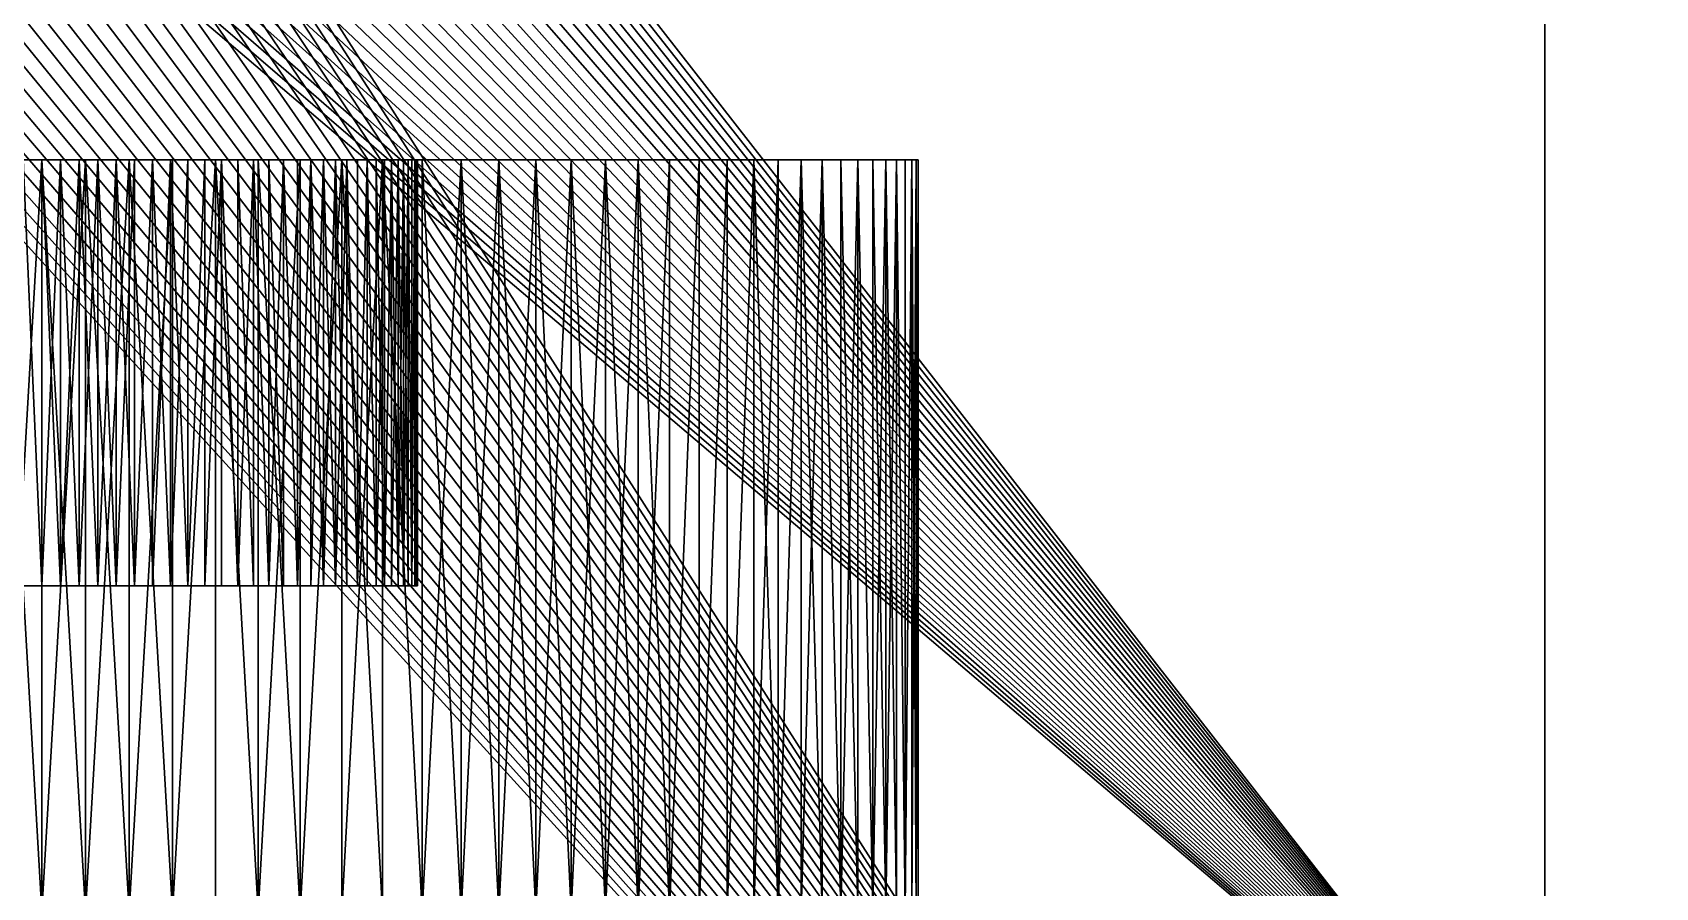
# Model space of a CAD drawing. Header units: millimetres. Extents: x 0 to 520, y -2 to 382.
# Drawn here: x 190.96 to 197.44, y 24.1 to 27.51 of the extents above; entities that cross this region are included whole.
import ezdxf

# ---------------------------------------------------------------- set-up
doc = ezdxf.new("R2010")
doc.units = ezdxf.units.MM

msp = doc.modelspace()

# ---------------------------------------------------------------- linework, layer by layer
at = {"layer": 'BRASS', "color": 52}
for points in [[(509.2, 369.2, 103), (10.8, 369.2, 103), (10.8, 10.8, 103)], [(509.2, 369.2, 103), (10.8, 10.8, 103), (509.2, 10.8, 103)], [(499.5, 20.5, 86), (20.5, 20.5, 86), (185.0411, 35.3505, 86)], [(499.5, 20.5, 86), (185.0411, 35.3505, 86), (334.9589, 35.3505, 86)]]:
    msp.add_3dface(points, dxfattribs=at)
at = {"layer": 'STEEL', "color": 8}
for points in [[(197, 48, 86), (187.2388, 35.276, 86), (197, 20, 86)], [(187.25, 35.5, 83), (197, 48, 83), (197, 23, 83)], [(197, 23, 83), (197, 48, 83), (197, 48, 86)], [(197, 20, 86), (197, 23, 83), (197, 48, 86)], [(187.2472, 35.3878, 83), (187.25, 35.5, 83), (197, 23, 83)], [(187.2388, 35.276, 83), (187.2472, 35.3878, 83), (197, 23, 83)], [(187.2249, 35.1647, 83), (187.2388, 35.276, 83), (197, 23, 83)], [(187.2388, 35.276, 86), (187.2249, 35.1647, 86), (197, 20, 86)], [(187.2054, 35.0542, 83), (187.2249, 35.1647, 83), (197, 23, 83)], [(187.2249, 35.1647, 86), (187.2054, 35.0542, 86), (197, 20, 86)], [(187.1804, 34.9448, 83), (187.2054, 35.0542, 83), (197, 23, 83)], [(187.2054, 35.0542, 86), (187.1804, 34.9448, 86), (197, 20, 86)], [(187.15, 34.8368, 83), (187.1804, 34.9448, 83), (197, 23, 83)], [(187.1804, 34.9448, 86), (187.15, 34.8368, 86), (197, 20, 86)], [(187.1143, 34.7305, 83), (187.15, 34.8368, 83), (197, 23, 83)], [(187.15, 34.8368, 86), (187.1143, 34.7305, 86), (197, 20, 86)], [(187.0733, 34.626, 83), (187.1143, 34.7305, 83), (197, 23, 83)], [(187.1143, 34.7305, 86), (187.0733, 34.626, 86), (197, 20, 86)], [(187.0272, 34.5238, 83), (187.0733, 34.626, 83), (197, 23, 83)], [(187.0733, 34.626, 86), (187.0272, 34.5238, 86), (197, 20, 86)], [(186.976, 34.4239, 83), (187.0272, 34.5238, 83), (197, 23, 83)], [(187.0272, 34.5238, 86), (186.976, 34.4239, 86), (197, 20, 86)], [(186.9199, 34.3268, 83), (186.976, 34.4239, 83), (197, 23, 83)], [(186.976, 34.4239, 86), (186.9199, 34.3268, 86), (197, 20, 86)], [(186.859, 34.2325, 83), (186.9199, 34.3268, 83), (197, 23, 83)], [(186.9199, 34.3268, 86), (186.859, 34.2325, 86), (197, 20, 86)], [(186.7935, 34.1414, 83), (186.859, 34.2325, 83), (197, 23, 83)], [(186.859, 34.2325, 86), (186.7935, 34.1414, 86), (197, 20, 86)], [(186.7236, 34.0537, 83), (186.7935, 34.1414, 83), (197, 23, 83)], [(186.7935, 34.1414, 86), (186.7236, 34.0537, 86), (197, 20, 86)], [(186.6494, 33.9696, 83), (186.7236, 34.0537, 83), (197, 23, 83)], [(186.7236, 34.0537, 86), (186.6494, 33.9696, 86), (197, 20, 86)], [(186.571, 33.8893, 83), (186.6494, 33.9696, 83), (197, 23, 83)], [(186.6494, 33.9696, 86), (186.571, 33.8893, 86), (197, 20, 86)], [(186.4888, 33.813, 83), (186.571, 33.8893, 83), (197, 23, 83)], [(186.571, 33.8893, 86), (186.4888, 33.813, 86), (197, 20, 86)], [(186.4029, 33.7409, 83), (186.4888, 33.813, 83), (197, 23, 83)], [(186.4888, 33.813, 86), (186.4029, 33.7409, 86), (197, 20, 86)], [(186.3134, 33.6731, 83), (186.4029, 33.7409, 83), (197, 23, 83)], [(186.4029, 33.7409, 86), (186.3134, 33.6731, 86), (197, 20, 86)], [(186.3134, 33.6731, 83), (197, 23, 83), (186.2207, 33.6099, 83)], [(186.3134, 33.6731, 86), (186.2207, 33.6099, 86), (197, 20, 86)], [(186.2207, 33.6099, 83), (197, 23, 83), (186.125, 33.5514, 83)], [(186.2207, 33.6099, 86), (186.125, 33.5514, 86), (197, 20, 86)], [(186.125, 33.5514, 83), (197, 23, 83), (186.0265, 33.4978, 83)], [(186.125, 33.5514, 86), (186.0265, 33.4978, 86), (197, 20, 86)], [(185.9254, 33.4491, 83), (197, 23, 83), (185.822, 33.4055, 83)], [(185.9254, 33.4491, 86), (185.822, 33.4055, 86), (197, 20, 86)], [(186.0265, 33.4978, 83), (197, 23, 83), (185.9254, 33.4491, 83)], [(186.0265, 33.4978, 86), (185.9254, 33.4491, 86), (197, 20, 86)], [(185.822, 33.4055, 83), (197, 23, 83), (185.7166, 33.3672, 83)], [(185.822, 33.4055, 86), (185.7166, 33.3672, 86), (197, 20, 86)], [(185.5007, 33.3064, 83), (197, 23, 83), (185.3907, 33.2842, 83)], [(185.5007, 33.3064, 86), (185.3907, 33.2842, 86), (197, 20, 86)], [(185.6094, 33.3341, 83), (197, 23, 83), (185.5007, 33.3064, 83)], [(185.6094, 33.3341, 86), (185.5007, 33.3064, 86), (197, 20, 86)], [(185.7166, 33.3672, 83), (197, 23, 83), (185.6094, 33.3341, 83)], [(185.7166, 33.3672, 86), (185.6094, 33.3341, 86), (197, 20, 86)], [(184.9439, 33.2507, 83), (197, 23, 83), (173, 23, 83)], [(184.9439, 33.2507, 86), (173, 20, 86), (197, 20, 86)], [(185.0561, 33.2507, 83), (197, 23, 83), (184.9439, 33.2507, 83)], [(185.0561, 33.2507, 86), (184.9439, 33.2507, 86), (197, 20, 86)], [(185.1681, 33.2563, 83), (197, 23, 83), (185.0561, 33.2507, 83)], [(185.1681, 33.2563, 86), (185.0561, 33.2507, 86), (197, 20, 86)], [(185.2798, 33.2675, 83), (197, 23, 83), (185.1681, 33.2563, 83)], [(185.2798, 33.2675, 86), (185.1681, 33.2563, 86), (197, 20, 86)], [(185.3907, 33.2842, 83), (197, 23, 83), (185.2798, 33.2675, 83)], [(185.3907, 33.2842, 86), (185.2798, 33.2675, 86), (197, 20, 86)], [(190.8255, 27, 72.0044), (191, 27, 72), (191, 24, 72)], [(190.8255, 27, 72.0044), (191, 24, 72), (190.8255, 24, 72.0044)], [(191, 27, 79), (190.8255, 24, 78.9956), (191, 24, 79)], [(191, 27, 79), (190.8255, 27, 78.9956), (190.8255, 24, 78.9956)], [(191, 27, 74), (190.8255, 27, 72.0044), (190.9252, 27, 74.0019)], [(191, 27, 74), (191, 27, 72), (190.8255, 27, 72.0044)], [(191, 27, 79), (190.9252, 27, 76.9981), (190.8255, 27, 78.9956)], [(191, 27, 79), (191, 27, 77), (190.9252, 27, 76.9981)], [(191, 27, 74), (190.9252, 27, 74.0019), (191, 25.3, 74)], [(191, 25.3, 74), (190.9252, 27, 74.0019), (190.9252, 25.3, 74.0019)], [(190.9252, 25.3, 76.9981), (190.9252, 27, 76.9981), (191, 25.3, 77)], [(190.9252, 27, 76.9981), (191, 27, 77), (191, 25.3, 77)], [(191.1745, 27, 78.9956), (191, 27, 79), (191, 24, 79)], [(191.1745, 27, 78.9956), (191, 24, 79), (191.1745, 24, 78.9956)], [(191, 27, 72), (191.1745, 27, 72.0044), (191.1745, 24, 72.0044)], [(191, 27, 72), (191.1745, 24, 72.0044), (191, 24, 72)], [(191.0748, 27, 74.0019), (191.1745, 27, 72.0044), (191, 27, 72)], [(191.0748, 27, 74.0019), (191, 27, 72), (191, 27, 74)], [(191, 27, 79), (191.0748, 27, 76.9981), (191, 27, 77)], [(191.1745, 27, 78.9956), (191.0748, 27, 76.9981), (191, 27, 79)], [(191, 27, 77), (191.0748, 27, 76.9981), (191, 25.3, 77)], [(191, 25.3, 77), (191.0748, 27, 76.9981), (191.0748, 25.3, 76.9981)], [(191.0748, 27, 74.0019), (191, 27, 74), (191.0748, 25.3, 74.0019)], [(191.0748, 25.3, 74.0019), (191, 27, 74), (191, 25.3, 74)], [(191.1494, 27, 74.0075), (191.1745, 27, 72.0044), (191.0748, 27, 74.0019)], [(191.1745, 27, 78.9956), (191.1494, 27, 76.9925), (191.0748, 27, 76.9981)], [(191.0748, 25.3, 76.9981), (191.1494, 27, 76.9925), (191.1494, 25.3, 76.9925)], [(191.0748, 27, 76.9981), (191.1494, 27, 76.9925), (191.0748, 25.3, 76.9981)], [(191.1494, 27, 74.0075), (191.0748, 27, 74.0019), (191.1494, 25.3, 74.0075)], [(191.1494, 25.3, 74.0075), (191.0748, 27, 74.0019), (191.0748, 25.3, 74.0019)], [(191.1494, 27, 74.0075), (191.3485, 27, 72.0174), (191.1745, 27, 72.0044)], [(191.2236, 27, 74.0168), (191.3485, 27, 72.0174), (191.1494, 27, 74.0075)], [(191.3485, 27, 78.9826), (191.1494, 27, 76.9925), (191.1745, 27, 78.9956)], [(191.5216, 27, 78.9609), (191.2236, 27, 76.9832), (191.1494, 27, 76.9925)], [(191.5216, 27, 78.9609), (191.1494, 27, 76.9925), (191.3485, 27, 78.9826)], [(191.1494, 25.3, 76.9925), (191.2236, 27, 76.9832), (191.2236, 25.3, 76.9832)], [(191.1494, 27, 76.9925), (191.2236, 27, 76.9832), (191.1494, 25.3, 76.9925)], [(191.2236, 25.3, 74.0168), (191.1494, 27, 74.0075), (191.1494, 25.3, 74.0075)], [(191.2236, 27, 74.0168), (191.1494, 27, 74.0075), (191.2236, 25.3, 74.0168)], [(191.3485, 27, 78.9826), (191.1745, 24, 78.9956), (191.3485, 24, 78.9826)], [(191.3485, 27, 78.9826), (191.1745, 27, 78.9956), (191.1745, 24, 78.9956)], [(191.1745, 27, 72.0044), (191.3485, 27, 72.0174), (191.3485, 24, 72.0174)], [(191.1745, 27, 72.0044), (191.3485, 24, 72.0174), (191.1745, 24, 72.0044)], [(191.2236, 27, 74.0168), (191.5216, 27, 72.0391), (191.3485, 27, 72.0174)], [(191.2972, 27, 74.0297), (191.5216, 27, 72.0391), (191.2236, 27, 74.0168)], [(191.5216, 27, 78.9609), (191.2972, 27, 76.9703), (191.2236, 27, 76.9832)], [(191.2236, 25.3, 76.9832), (191.2972, 27, 76.9703), (191.2972, 25.3, 76.9703)], [(191.2236, 27, 76.9832), (191.2972, 27, 76.9703), (191.2236, 25.3, 76.9832)], [(191.2972, 25.3, 74.0297), (191.2236, 27, 74.0168), (191.2236, 25.3, 74.0168)], [(191.2972, 27, 74.0297), (191.2236, 27, 74.0168), (191.2972, 25.3, 74.0297)], [(191.2972, 27, 74.0297), (191.6935, 27, 72.0694), (191.5216, 27, 72.0391)], [(191.3701, 27, 74.0464), (191.6935, 27, 72.0694), (191.2972, 27, 74.0297)], [(191.6935, 27, 78.9306), (191.2972, 27, 76.9703), (191.5216, 27, 78.9609)], [(191.8637, 27, 78.8918), (191.2972, 27, 76.9703), (191.6935, 27, 78.9306)], [(191.8637, 27, 78.8918), (191.3701, 27, 76.9536), (191.2972, 27, 76.9703)], [(191.2972, 25.3, 76.9703), (191.3701, 27, 76.9536), (191.3701, 25.3, 76.9536)], [(191.2972, 27, 76.9703), (191.3701, 27, 76.9536), (191.2972, 25.3, 76.9703)], [(191.3701, 25.3, 74.0464), (191.2972, 27, 74.0297), (191.2972, 25.3, 74.0297)], [(191.3701, 27, 74.0464), (191.2972, 27, 74.0297), (191.3701, 25.3, 74.0464)], [(191.3485, 27, 78.9826), (191.3485, 24, 78.9826), (191.5216, 24, 78.9609)], [(191.5216, 27, 78.9609), (191.3485, 27, 78.9826), (191.5216, 24, 78.9609)], [(191.5216, 27, 72.0391), (191.5216, 24, 72.0391), (191.3485, 24, 72.0174)], [(191.3485, 27, 72.0174), (191.5216, 27, 72.0391), (191.3485, 24, 72.0174)], [(191.3701, 27, 74.0464), (191.8637, 27, 72.1082), (191.6935, 27, 72.0694)], [(191.4421, 27, 74.0666), (191.8637, 27, 72.1082), (191.3701, 27, 74.0464)], [(192.0316, 27, 78.8445), (191.4421, 27, 76.9334), (191.3701, 27, 76.9536)], [(192.0316, 27, 78.8445), (191.3701, 27, 76.9536), (191.8637, 27, 78.8918)], [(191.3701, 25.3, 76.9536), (191.4421, 27, 76.9334), (191.4421, 25.3, 76.9334)], [(191.3701, 27, 76.9536), (191.4421, 27, 76.9334), (191.3701, 25.3, 76.9536)], [(191.4421, 25.3, 74.0666), (191.4421, 27, 74.0666), (191.3701, 25.3, 74.0464)], [(191.4421, 27, 74.0666), (191.3701, 27, 74.0464), (191.3701, 25.3, 74.0464)], [(191.4421, 27, 74.0666), (192.0316, 27, 72.1555), (191.8637, 27, 72.1082)], [(191.513, 27, 74.0905), (192.0316, 27, 72.1555), (191.4421, 27, 74.0666)], [(192.1971, 27, 78.7889), (191.4421, 27, 76.9334), (192.0316, 27, 78.8445)], [(192.1971, 27, 78.7889), (191.513, 27, 76.9095), (191.4421, 27, 76.9334)], [(191.4421, 25.3, 76.9334), (191.513, 27, 76.9095), (191.513, 25.3, 76.9095)], [(191.4421, 27, 76.9334), (191.513, 27, 76.9095), (191.4421, 25.3, 76.9334)], [(191.513, 27, 74.0905), (191.4421, 27, 74.0666), (191.513, 25.3, 74.0905)], [(191.513, 25.3, 74.0905), (191.4421, 27, 74.0666), (191.4421, 25.3, 74.0666)], [(191.513, 27, 74.0905), (192.1971, 27, 72.2111), (192.0316, 27, 72.1555)], [(191.5827, 27, 74.1178), (192.1971, 27, 72.2111), (191.513, 27, 74.0905)], [(192.1971, 27, 78.7889), (191.5827, 27, 76.8822), (191.513, 27, 76.9095)], [(191.513, 25.3, 76.9095), (191.5827, 27, 76.8822), (191.5827, 25.3, 76.8822)], [(191.513, 27, 76.9095), (191.5827, 27, 76.8822), (191.513, 25.3, 76.9095)], [(191.5827, 27, 74.1178), (191.513, 27, 74.0905), (191.5827, 25.3, 74.1178)], [(191.5827, 25.3, 74.1178), (191.513, 27, 74.0905), (191.513, 25.3, 74.0905)], [(191.6935, 27, 78.9306), (191.5216, 24, 78.9609), (191.6935, 24, 78.9306)], [(191.6935, 27, 78.9306), (191.5216, 27, 78.9609), (191.5216, 24, 78.9609)], [(191.6935, 27, 72.0694), (191.6935, 24, 72.0694), (191.5216, 24, 72.0391)], [(191.5216, 27, 72.0391), (191.6935, 27, 72.0694), (191.5216, 24, 72.0391)], [(191.5827, 27, 74.1178), (192.5186, 27, 72.3466), (192.3595, 27, 72.2748)], [(191.5827, 27, 74.1178), (192.3595, 27, 72.2748), (192.1971, 27, 72.2111)], [(191.6508, 27, 74.1485), (192.5186, 27, 72.3466), (191.5827, 27, 74.1178)], [(192.3595, 27, 78.7252), (191.5827, 27, 76.8822), (192.1971, 27, 78.7889)], [(192.5186, 27, 78.6534), (191.5827, 27, 76.8822), (192.3595, 27, 78.7252)], [(192.5186, 27, 78.6534), (191.6508, 27, 76.8515), (191.5827, 27, 76.8822)], [(191.5827, 25.3, 76.8822), (191.6508, 27, 76.8515), (191.6508, 25.3, 76.8515)], [(191.5827, 27, 76.8822), (191.6508, 27, 76.8515), (191.5827, 25.3, 76.8822)], [(191.6508, 25.3, 74.1485), (191.6508, 27, 74.1485), (191.5827, 25.3, 74.1178)], [(191.6508, 27, 74.1485), (191.5827, 27, 74.1178), (191.5827, 25.3, 74.1178)], [(191.7174, 27, 74.1827), (192.5186, 27, 72.3466), (191.6508, 27, 74.1485)], [(192.5186, 27, 78.6534), (191.7174, 27, 76.8173), (191.6508, 27, 76.8515)], [(191.6508, 25.3, 76.8515), (191.7174, 27, 76.8173), (191.7174, 25.3, 76.8173)], [(191.6508, 27, 76.8515), (191.7174, 27, 76.8173), (191.6508, 25.3, 76.8515)], [(191.7174, 25.3, 74.1827), (191.7174, 27, 74.1827), (191.6508, 25.3, 74.1485)], [(191.7174, 27, 74.1827), (191.6508, 27, 74.1485), (191.6508, 25.3, 74.1485)], [(191.6935, 27, 78.9306), (191.6935, 24, 78.9306), (191.8637, 24, 78.8918)], [(191.8637, 27, 78.8918), (191.6935, 27, 78.9306), (191.8637, 24, 78.8918)], [(191.6935, 27, 72.0694), (191.8637, 24, 72.1082), (191.6935, 24, 72.0694)], [(191.6935, 27, 72.0694), (191.8637, 27, 72.1082), (191.8637, 24, 72.1082)], [(191.7174, 27, 74.1827), (192.6739, 27, 72.4262), (192.5186, 27, 72.3466)], [(191.7822, 27, 74.2201), (192.6739, 27, 72.4262), (191.7174, 27, 74.1827)], [(192.6739, 27, 78.5738), (191.7174, 27, 76.8173), (192.5186, 27, 78.6534)], [(192.825, 27, 78.4865), (191.7822, 27, 76.7799), (191.7174, 27, 76.8173)], [(192.825, 27, 78.4865), (191.7174, 27, 76.8173), (192.6739, 27, 78.5738)], [(191.7174, 25.3, 76.8173), (191.7174, 27, 76.8173), (191.7822, 25.3, 76.7799)], [(191.7174, 27, 76.8173), (191.7822, 27, 76.7799), (191.7822, 25.3, 76.7799)], [(191.7822, 27, 74.2201), (191.7174, 27, 74.1827), (191.7822, 25.3, 74.2201)], [(191.7822, 25.3, 74.2201), (191.7174, 27, 74.1827), (191.7174, 25.3, 74.1827)], [(191.7822, 27, 74.2201), (192.825, 27, 72.5135), (192.6739, 27, 72.4262)], [(191.845, 27, 74.2606), (192.825, 27, 72.5135), (191.7822, 27, 74.2201)], [(192.9716, 27, 78.3918), (191.7822, 27, 76.7799), (192.825, 27, 78.4865)], [(192.9716, 27, 78.3918), (191.845, 27, 76.7394), (191.7822, 27, 76.7799)], [(191.7822, 27, 76.7799), (191.845, 27, 76.7394), (191.7822, 25.3, 76.7799)], [(191.7822, 25.3, 76.7799), (191.845, 27, 76.7394), (191.845, 25.3, 76.7394)], [(191.845, 27, 74.2606), (191.7822, 27, 74.2201), (191.845, 25.3, 74.2606)], [(191.845, 25.3, 74.2606), (191.7822, 27, 74.2201), (191.7822, 25.3, 74.2201)], [(191.845, 27, 74.2606), (192.9716, 27, 72.6082), (192.825, 27, 72.5135)], [(191.9057, 27, 74.3043), (192.9716, 27, 72.6082), (191.845, 27, 74.2606)], [(193.1133, 27, 78.29), (191.9057, 27, 76.6957), (191.845, 27, 76.7394)], [(193.1133, 27, 78.29), (191.845, 27, 76.7394), (192.9716, 27, 78.3918)], [(191.845, 25.3, 76.7394), (191.845, 27, 76.7394), (191.9057, 25.3, 76.6957)], [(191.845, 27, 76.7394), (191.9057, 27, 76.6957), (191.9057, 25.3, 76.6957)], [(191.9057, 27, 74.3043), (191.845, 27, 74.2606), (191.9057, 25.3, 74.3043)], [(191.9057, 25.3, 74.3043), (191.845, 27, 74.2606), (191.845, 25.3, 74.2606)], [(191.8637, 27, 78.8918), (191.8637, 24, 78.8918), (192.0316, 24, 78.8445)], [(192.0316, 27, 78.8445), (191.8637, 27, 78.8918), (192.0316, 24, 78.8445)], [(192.0316, 27, 72.1555), (192.0316, 24, 72.1555), (191.8637, 24, 72.1082)], [(191.8637, 27, 72.1082), (192.0316, 27, 72.1555), (191.8637, 24, 72.1082)], [(191.9057, 27, 74.3043), (193.1133, 27, 72.71), (192.9716, 27, 72.6082)], [(191.9642, 27, 74.3509), (193.1133, 27, 72.71), (191.9057, 27, 74.3043)], [(193.1133, 27, 78.29), (191.9642, 27, 76.6491), (191.9057, 27, 76.6957)], [(191.9057, 27, 76.6957), (191.9642, 27, 76.6491), (191.9057, 25.3, 76.6957)], [(191.9057, 25.3, 76.6957), (191.9642, 27, 76.6491), (191.9642, 25.3, 76.6491)], [(191.9642, 27, 74.3509), (191.9057, 27, 74.3043), (191.9642, 25.3, 74.3509)], [(191.9642, 25.3, 74.3509), (191.9057, 27, 74.3043), (191.9057, 25.3, 74.3043)], [(191.9642, 27, 74.3509), (193.2498, 27, 72.8188), (193.1133, 27, 72.71)], [(192.0203, 27, 74.4004), (193.2498, 27, 72.8188), (191.9642, 27, 74.3509)], [(193.2498, 27, 78.1812), (191.9642, 27, 76.6491), (193.1133, 27, 78.29)], [(193.3806, 27, 78.0657), (192.0203, 27, 76.5996), (191.9642, 27, 76.6491)], [(193.3806, 27, 78.0657), (191.9642, 27, 76.6491), (193.2498, 27, 78.1812)], [(191.9642, 25.3, 76.6491), (191.9642, 27, 76.6491), (192.0203, 25.3, 76.5996)], [(191.9642, 27, 76.6491), (192.0203, 27, 76.5996), (192.0203, 25.3, 76.5996)], [(192.0203, 27, 74.4004), (191.9642, 27, 74.3509), (192.0203, 25.3, 74.4004)], [(192.0203, 25.3, 74.4004), (191.9642, 27, 74.3509), (191.9642, 25.3, 74.3509)], [(192.0203, 27, 74.4004), (193.3806, 27, 72.9343), (193.2498, 27, 72.8188)], [(193.5055, 27, 73.0562), (192.0203, 27, 74.4004), (192.0738, 27, 74.4526)], [(193.5055, 27, 73.0562), (193.3806, 27, 72.9343), (192.0203, 27, 74.4004)], [(193.3806, 27, 78.0657), (192.0738, 27, 76.5474), (192.0203, 27, 76.5996)], [(192.0203, 27, 76.5996), (192.0738, 27, 76.5474), (192.0203, 25.3, 76.5996)], [(192.0203, 25.3, 76.5996), (192.0738, 27, 76.5474), (192.0738, 25.3, 76.5474)], [(192.0738, 25.3, 74.4526), (192.0738, 27, 74.4526), (192.0203, 25.3, 74.4004)], [(192.0738, 27, 74.4526), (192.0203, 27, 74.4004), (192.0203, 25.3, 74.4004)], [(192.1971, 27, 78.7889), (192.0316, 24, 78.8445), (192.1971, 24, 78.7889)], [(192.1971, 27, 78.7889), (192.0316, 27, 78.8445), (192.0316, 24, 78.8445)], [(192.1971, 27, 72.2111), (192.1971, 24, 72.2111), (192.0316, 24, 72.1555)], [(192.0316, 27, 72.1555), (192.1971, 27, 72.2111), (192.0316, 24, 72.1555)], [(193.6242, 27, 73.1841), (193.5055, 27, 73.0562), (192.0738, 27, 74.4526)], [(193.6242, 27, 73.1841), (192.0738, 27, 74.4526), (192.1247, 27, 74.5075)], [(193.5055, 27, 77.9438), (192.1247, 27, 76.4925), (192.0738, 27, 76.5474)], [(193.5055, 27, 77.9438), (192.0738, 27, 76.5474), (193.3806, 27, 78.0657)], [(192.0738, 27, 76.5474), (192.1247, 27, 76.4925), (192.0738, 25.3, 76.5474)], [(192.0738, 25.3, 76.5474), (192.1247, 27, 76.4925), (192.1247, 25.3, 76.4925)], [(192.1247, 27, 74.5075), (192.0738, 27, 74.4526), (192.1247, 25.3, 74.5075)], [(192.1247, 25.3, 74.5075), (192.0738, 27, 74.4526), (192.0738, 25.3, 74.4526)], [(193.6242, 27, 73.1841), (192.1247, 27, 74.5075), (192.1727, 27, 74.5648)], [(193.6242, 27, 77.8159), (192.1727, 27, 76.4352), (192.1247, 27, 76.4925)], [(193.5055, 27, 77.9438), (193.6242, 27, 77.8159), (192.1247, 27, 76.4925)], [(192.1247, 27, 76.4925), (192.1727, 27, 76.4352), (192.1247, 25.3, 76.4925)], [(192.1247, 25.3, 76.4925), (192.1727, 27, 76.4352), (192.1727, 25.3, 76.4352)], [(192.1727, 27, 74.5648), (192.1247, 27, 74.5075), (192.1727, 25.3, 74.5648)], [(192.1727, 25.3, 74.5648), (192.1247, 27, 74.5075), (192.1247, 25.3, 74.5075)], [(193.7364, 27, 73.3178), (193.6242, 27, 73.1841), (192.1727, 27, 74.5648)], [(193.8418, 27, 73.4569), (193.7364, 27, 73.3178), (192.1727, 27, 74.5648)], [(193.8418, 27, 73.4569), (192.1727, 27, 74.5648), (192.2179, 27, 74.6244)], [(193.8418, 27, 77.5431), (192.2179, 27, 76.3756), (192.1727, 27, 76.4352)], [(193.7364, 27, 77.6822), (193.8418, 27, 77.5431), (192.1727, 27, 76.4352)], [(193.6242, 27, 77.8159), (193.7364, 27, 77.6822), (192.1727, 27, 76.4352)], [(192.1727, 27, 76.4352), (192.2179, 27, 76.3756), (192.1727, 25.3, 76.4352)], [(192.1727, 25.3, 76.4352), (192.2179, 27, 76.3756), (192.2179, 25.3, 76.3756)], [(192.2179, 27, 74.6244), (192.1727, 27, 74.5648), (192.2179, 25.3, 74.6244)], [(192.2179, 25.3, 74.6244), (192.1727, 27, 74.5648), (192.1727, 25.3, 74.5648)], [(192.3595, 27, 78.7252), (192.1971, 24, 78.7889), (192.3595, 24, 78.7252)], [(192.3595, 27, 78.7252), (192.1971, 27, 78.7889), (192.1971, 24, 78.7889)], [(192.1971, 27, 72.2111), (192.3595, 27, 72.2748), (192.3595, 24, 72.2748)], [(192.1971, 27, 72.2111), (192.3595, 24, 72.2748), (192.1971, 24, 72.2111)], [(193.9401, 27, 73.6011), (193.8418, 27, 73.4569), (192.2179, 27, 74.6244)], [(193.9401, 27, 73.6011), (192.2179, 27, 74.6244), (192.26, 27, 74.6862)], [(193.8418, 27, 77.5431), (192.26, 27, 76.3138), (192.2179, 27, 76.3756)], [(192.2179, 25.3, 76.3756), (192.2179, 27, 76.3756), (192.26, 25.3, 76.3138)], [(192.2179, 27, 76.3756), (192.26, 27, 76.3138), (192.26, 25.3, 76.3138)], [(192.26, 27, 74.6862), (192.2179, 27, 74.6244), (192.26, 25.3, 74.6862)], [(192.26, 25.3, 74.6862), (192.2179, 27, 74.6244), (192.2179, 25.3, 74.6244)], [(193.9401, 27, 73.6011), (192.26, 27, 74.6862), (192.299, 27, 74.75)], [(193.9401, 27, 77.3989), (192.299, 27, 76.25), (192.26, 27, 76.3138)], [(193.8418, 27, 77.5431), (193.9401, 27, 77.3989), (192.26, 27, 76.3138)], [(192.26, 27, 76.3138), (192.299, 27, 76.25), (192.26, 25.3, 76.3138)], [(192.26, 25.3, 76.3138), (192.299, 27, 76.25), (192.299, 25.3, 76.25)], [(192.299, 25.3, 74.75), (192.299, 27, 74.75), (192.26, 25.3, 74.6862)], [(192.299, 27, 74.75), (192.26, 27, 74.6862), (192.26, 25.3, 74.6862)], [(194.0311, 27, 73.75), (193.9401, 27, 73.6011), (192.299, 27, 74.75)], [(194.1146, 27, 73.9033), (194.0311, 27, 73.75), (192.299, 27, 74.75)], [(194.1146, 27, 73.9033), (192.299, 27, 74.75), (192.3348, 27, 74.8157)], [(194.0311, 27, 77.25), (192.3348, 27, 76.1843), (192.299, 27, 76.25)], [(193.9401, 27, 77.3989), (194.0311, 27, 77.25), (192.299, 27, 76.25)], [(192.299, 25.3, 76.25), (192.299, 27, 76.25), (192.3348, 25.3, 76.1843)], [(192.299, 27, 76.25), (192.3348, 27, 76.1843), (192.3348, 25.3, 76.1843)], [(192.3348, 27, 74.8157), (192.299, 27, 74.75), (192.3348, 25.3, 74.8157)], [(192.3348, 25.3, 74.8157), (192.299, 27, 74.75), (192.299, 25.3, 74.75)], [(194.1903, 27, 74.0605), (192.3348, 27, 74.8157), (192.3673, 27, 74.8831)], [(194.1903, 27, 74.0605), (194.1146, 27, 73.9033), (192.3348, 27, 74.8157)], [(194.1903, 27, 76.9395), (192.3673, 27, 76.1169), (192.3348, 27, 76.1843)], [(194.1146, 27, 77.0967), (194.1903, 27, 76.9395), (192.3348, 27, 76.1843)], [(194.0311, 27, 77.25), (194.1146, 27, 77.0967), (192.3348, 27, 76.1843)], [(192.3348, 25.3, 76.1843), (192.3673, 27, 76.1169), (192.3673, 25.3, 76.1169)], [(192.3348, 27, 76.1843), (192.3673, 27, 76.1169), (192.3348, 25.3, 76.1843)], [(192.3673, 27, 74.8831), (192.3348, 27, 74.8157), (192.3673, 25.3, 74.8831)], [(192.3673, 25.3, 74.8831), (192.3348, 27, 74.8157), (192.3348, 25.3, 74.8157)], [(192.3595, 27, 78.7252), (192.3595, 24, 78.7252), (192.5186, 24, 78.6534)], [(192.5186, 27, 78.6534), (192.3595, 27, 78.7252), (192.5186, 24, 78.6534)], [(192.3595, 27, 72.2748), (192.5186, 27, 72.3466), (192.5186, 24, 72.3466)], [(192.3595, 27, 72.2748), (192.5186, 24, 72.3466), (192.3595, 24, 72.2748)], [(194.2581, 27, 74.2213), (194.1903, 27, 74.0605), (192.3673, 27, 74.8831)], [(194.2581, 27, 74.2213), (192.3673, 27, 74.8831), (192.3963, 27, 74.952)], [(194.1903, 27, 76.9395), (192.3963, 27, 76.048), (192.3673, 27, 76.1169)], [(192.3673, 25.3, 76.1169), (192.3963, 27, 76.048), (192.3963, 25.3, 76.048)], [(192.3673, 27, 76.1169), (192.3963, 27, 76.048), (192.3673, 25.3, 76.1169)], [(192.3963, 25.3, 74.952), (192.3963, 27, 74.952), (192.3673, 25.3, 74.8831)], [(192.3963, 27, 74.952), (192.3673, 27, 74.8831), (192.3673, 25.3, 74.8831)], [(194.3177, 27, 74.3853), (194.2581, 27, 74.2213), (192.3963, 27, 74.952)], [(194.3177, 27, 74.3853), (192.3963, 27, 74.952), (192.4219, 27, 75.0223)], [(194.2581, 27, 76.7787), (192.4219, 27, 75.9777), (192.3963, 27, 76.048)], [(194.1903, 27, 76.9395), (194.2581, 27, 76.7787), (192.3963, 27, 76.048)], [(192.3963, 25.3, 76.048), (192.4219, 27, 75.9777), (192.4219, 25.3, 75.9777)], [(192.3963, 27, 76.048), (192.4219, 27, 75.9777), (192.3963, 25.3, 76.048)], [(192.4219, 27, 75.0223), (192.3963, 27, 74.952), (192.4219, 25.3, 75.0223)], [(192.4219, 25.3, 75.0223), (192.3963, 27, 74.952), (192.3963, 25.3, 74.952)], [(194.3692, 27, 74.5521), (192.4219, 27, 75.0223), (192.4439, 27, 75.0937)], [(194.3692, 27, 74.5521), (194.3177, 27, 74.3853), (192.4219, 27, 75.0223)], [(194.3177, 27, 76.6147), (192.4439, 27, 75.9063), (192.4219, 27, 75.9777)], [(194.2581, 27, 76.7787), (194.3177, 27, 76.6147), (192.4219, 27, 75.9777)], [(192.4219, 25.3, 75.9777), (192.4439, 27, 75.9063), (192.4439, 25.3, 75.9063)], [(192.4219, 27, 75.9777), (192.4439, 27, 75.9063), (192.4219, 25.3, 75.9777)], [(192.4439, 27, 75.0937), (192.4219, 27, 75.0223), (192.4439, 25.3, 75.0937)], [(192.4439, 25.3, 75.0937), (192.4219, 27, 75.0223), (192.4219, 25.3, 75.0223)], [(194.3692, 27, 74.5521), (192.4439, 27, 75.0937), (192.4624, 27, 75.1662)], [(194.3692, 27, 76.4479), (192.4624, 27, 75.8338), (192.4439, 27, 75.9063)], [(194.3177, 27, 76.6147), (194.3692, 27, 76.4479), (192.4439, 27, 75.9063)], [(192.4439, 25.3, 75.9063), (192.4624, 27, 75.8338), (192.4624, 25.3, 75.8338)], [(192.4439, 27, 75.9063), (192.4624, 27, 75.8338), (192.4439, 25.3, 75.9063)], [(192.4624, 27, 75.1662), (192.4439, 27, 75.0937), (192.4624, 25.3, 75.1662)], [(192.4624, 25.3, 75.1662), (192.4439, 27, 75.0937), (192.4439, 25.3, 75.0937)], [(194.4122, 27, 74.7212), (194.3692, 27, 74.5521), (192.4624, 27, 75.1662)], [(194.4468, 27, 74.8922), (194.4122, 27, 74.7212), (192.4624, 27, 75.1662)], [(194.4468, 27, 74.8922), (192.4624, 27, 75.1662), (192.4772, 27, 75.2395)], [(194.4122, 27, 76.2788), (192.4772, 27, 75.7605), (192.4624, 27, 75.8338)], [(194.3692, 27, 76.4479), (194.4122, 27, 76.2788), (192.4624, 27, 75.8338)], [(192.4624, 25.3, 75.8338), (192.4624, 27, 75.8338), (192.4772, 25.3, 75.7605)], [(192.4624, 27, 75.8338), (192.4772, 27, 75.7605), (192.4772, 25.3, 75.7605)], [(192.4772, 27, 75.2395), (192.4624, 27, 75.1662), (192.4772, 25.3, 75.2395)], [(192.4772, 25.3, 75.2395), (192.4624, 27, 75.1662), (192.4624, 25.3, 75.1662)], [(194.4468, 27, 74.8922), (192.4772, 27, 75.2395), (192.4884, 27, 75.3135)], [(194.4468, 27, 76.1078), (192.4884, 27, 75.6865), (192.4772, 27, 75.7605)], [(194.4122, 27, 76.2788), (194.4468, 27, 76.1078), (192.4772, 27, 75.7605)], [(192.4772, 25.3, 75.7605), (192.4884, 27, 75.6865), (192.4884, 25.3, 75.6865)], [(192.4772, 27, 75.7605), (192.4884, 27, 75.6865), (192.4772, 25.3, 75.7605)], [(192.4884, 25.3, 75.3135), (192.4884, 27, 75.3135), (192.4772, 25.3, 75.2395)], [(192.4884, 27, 75.3135), (192.4772, 27, 75.2395), (192.4772, 25.3, 75.2395)], [(194.4728, 27, 75.0648), (194.4468, 27, 74.8922), (192.4884, 27, 75.3135)], [(194.4902, 27, 75.2384), (192.4884, 27, 75.3135), (192.4958, 27, 75.3879)], [(194.4902, 27, 75.2384), (194.4728, 27, 75.0648), (192.4884, 27, 75.3135)], [(194.4728, 27, 75.9352), (192.4958, 27, 75.6121), (192.4884, 27, 75.6865)], [(194.4468, 27, 76.1078), (194.4728, 27, 75.9352), (192.4884, 27, 75.6865)], [(192.4884, 25.3, 75.6865), (192.4958, 27, 75.6121), (192.4958, 25.3, 75.6121)], [(192.4884, 27, 75.6865), (192.4958, 27, 75.6121), (192.4884, 25.3, 75.6865)], [(192.4958, 25.3, 75.3879), (192.4958, 27, 75.3879), (192.4884, 25.3, 75.3135)], [(192.4958, 27, 75.3879), (192.4884, 27, 75.3135), (192.4884, 25.3, 75.3135)], [(194.4989, 27, 75.4127), (192.4958, 27, 75.3879), (192.4995, 27, 75.4626)], [(194.4989, 27, 75.4127), (194.4902, 27, 75.2384), (192.4958, 27, 75.3879)], [(194.4902, 27, 75.7616), (192.4995, 27, 75.5374), (192.4958, 27, 75.6121)], [(194.4728, 27, 75.9352), (194.4902, 27, 75.7616), (192.4958, 27, 75.6121)], [(192.4958, 25.3, 75.6121), (192.4995, 27, 75.5374), (192.4995, 25.3, 75.5374)], [(192.4958, 27, 75.6121), (192.4995, 27, 75.5374), (192.4958, 25.3, 75.6121)], [(192.4995, 25.3, 75.4626), (192.4958, 27, 75.3879), (192.4958, 25.3, 75.3879)], [(192.4995, 27, 75.4626), (192.4958, 27, 75.3879), (192.4995, 25.3, 75.4626)], [(194.4989, 27, 75.4127), (192.4995, 27, 75.4626), (192.4995, 27, 75.5374)], [(194.4989, 27, 75.5873), (194.4989, 27, 75.4127), (192.4995, 27, 75.5374)], [(194.4902, 27, 75.7616), (194.4989, 27, 75.5873), (192.4995, 27, 75.5374)], [(192.4995, 25.3, 75.5374), (192.4995, 27, 75.4626), (192.4995, 25.3, 75.4626)], [(192.4995, 27, 75.5374), (192.4995, 27, 75.4626), (192.4995, 25.3, 75.5374)], [(192.6739, 27, 78.5738), (192.5186, 24, 78.6534), (192.6739, 24, 78.5738)], [(192.6739, 27, 78.5738), (192.5186, 27, 78.6534), (192.5186, 24, 78.6534)], [(192.5186, 27, 72.3466), (192.6739, 27, 72.4262), (192.6739, 24, 72.4262)], [(192.5186, 27, 72.3466), (192.6739, 24, 72.4262), (192.5186, 24, 72.3466)], [(192.825, 27, 78.4865), (192.6739, 27, 78.5738), (192.6739, 24, 78.5738)], [(192.825, 27, 78.4865), (192.6739, 24, 78.5738), (192.825, 24, 78.4865)], [(192.6739, 27, 72.4262), (192.825, 27, 72.5135), (192.825, 24, 72.5135)], [(192.6739, 27, 72.4262), (192.825, 24, 72.5135), (192.6739, 24, 72.4262)], [(192.9716, 27, 78.3918), (192.825, 27, 78.4865), (192.825, 24, 78.4865)], [(192.9716, 27, 78.3918), (192.825, 24, 78.4865), (192.9716, 24, 78.3918)], [(192.825, 27, 72.5135), (192.9716, 27, 72.6082), (192.9716, 24, 72.6082)], [(192.825, 27, 72.5135), (192.9716, 24, 72.6082), (192.825, 24, 72.5135)], [(193.1133, 27, 78.29), (192.9716, 27, 78.3918), (192.9716, 24, 78.3918)], [(193.1133, 27, 78.29), (192.9716, 24, 78.3918), (193.1133, 24, 78.29)], [(192.9716, 27, 72.6082), (193.1133, 27, 72.71), (193.1133, 24, 72.71)], [(192.9716, 27, 72.6082), (193.1133, 24, 72.71), (192.9716, 24, 72.6082)], [(193.2498, 27, 78.1812), (193.1133, 27, 78.29), (193.1133, 24, 78.29)], [(193.2498, 27, 78.1812), (193.1133, 24, 78.29), (193.2498, 24, 78.1812)], [(193.1133, 27, 72.71), (193.2498, 27, 72.8188), (193.2498, 24, 72.8188)], [(193.1133, 27, 72.71), (193.2498, 24, 72.8188), (193.1133, 24, 72.71)], [(193.3806, 27, 78.0657), (193.2498, 27, 78.1812), (193.2498, 24, 78.1812)], [(193.3806, 27, 78.0657), (193.2498, 24, 78.1812), (193.3806, 24, 78.0657)], [(193.2498, 27, 72.8188), (193.3806, 27, 72.9343), (193.3806, 24, 72.9343)], [(193.2498, 27, 72.8188), (193.3806, 24, 72.9343), (193.2498, 24, 72.8188)], [(193.5055, 27, 77.9438), (193.3806, 27, 78.0657), (193.3806, 24, 78.0657)], [(193.5055, 27, 77.9438), (193.3806, 24, 78.0657), (193.5055, 24, 77.9438)], [(193.3806, 27, 72.9343), (193.5055, 27, 73.0562), (193.5055, 24, 73.0562)], [(193.3806, 27, 72.9343), (193.5055, 24, 73.0562), (193.3806, 24, 72.9343)], [(193.6242, 27, 77.8159), (193.5055, 27, 77.9438), (193.5055, 24, 77.9438)], [(193.6242, 27, 77.8159), (193.5055, 24, 77.9438), (193.6242, 24, 77.8159)], [(193.6242, 27, 73.1841), (193.6242, 24, 73.1841), (193.5055, 24, 73.0562)], [(193.5055, 27, 73.0562), (193.6242, 27, 73.1841), (193.5055, 24, 73.0562)], [(193.7364, 27, 77.6822), (193.6242, 27, 77.8159), (193.6242, 24, 77.8159)], [(193.7364, 27, 77.6822), (193.6242, 24, 77.8159), (193.7364, 24, 77.6822)], [(193.7364, 27, 73.3178), (193.7364, 24, 73.3178), (193.6242, 24, 73.1841)], [(193.6242, 27, 73.1841), (193.7364, 27, 73.3178), (193.6242, 24, 73.1841)], [(193.8418, 27, 77.5431), (193.7364, 27, 77.6822), (193.7364, 24, 77.6822)], [(193.8418, 27, 77.5431), (193.7364, 24, 77.6822), (193.8418, 24, 77.5431)], [(193.8418, 27, 73.4569), (193.8418, 24, 73.4569), (193.7364, 24, 73.3178)], [(193.7364, 27, 73.3178), (193.8418, 27, 73.4569), (193.7364, 24, 73.3178)], [(193.9401, 27, 77.3989), (193.8418, 27, 77.5431), (193.8418, 24, 77.5431)], [(193.9401, 27, 77.3989), (193.8418, 24, 77.5431), (193.9401, 24, 77.3989)], [(193.8418, 27, 73.4569), (193.9401, 27, 73.6011), (193.9401, 24, 73.6011)], [(193.8418, 27, 73.4569), (193.9401, 24, 73.6011), (193.8418, 24, 73.4569)], [(194.0311, 27, 77.25), (193.9401, 27, 77.3989), (193.9401, 24, 77.3989)], [(194.0311, 27, 77.25), (193.9401, 24, 77.3989), (194.0311, 24, 77.25)], [(194.0311, 27, 73.75), (194.0311, 24, 73.75), (193.9401, 24, 73.6011)], [(193.9401, 27, 73.6011), (194.0311, 27, 73.75), (193.9401, 24, 73.6011)], [(194.1146, 27, 77.0967), (194.0311, 27, 77.25), (194.0311, 24, 77.25)], [(194.1146, 27, 77.0967), (194.0311, 24, 77.25), (194.1146, 24, 77.0967)], [(194.0311, 27, 73.75), (194.1146, 27, 73.9033), (194.1146, 24, 73.9033)], [(194.0311, 27, 73.75), (194.1146, 24, 73.9033), (194.0311, 24, 73.75)], [(194.1146, 27, 77.0967), (194.1146, 24, 77.0967), (194.1903, 24, 76.9395)], [(194.1903, 27, 76.9395), (194.1146, 27, 77.0967), (194.1903, 24, 76.9395)], [(194.1146, 27, 73.9033), (194.1903, 27, 74.0605), (194.1903, 24, 74.0605)], [(194.1146, 27, 73.9033), (194.1903, 24, 74.0605), (194.1146, 24, 73.9033)], [(194.2581, 27, 76.7787), (194.1903, 24, 76.9395), (194.2581, 24, 76.7787)], [(194.2581, 27, 76.7787), (194.1903, 27, 76.9395), (194.1903, 24, 76.9395)], [(194.1903, 27, 74.0605), (194.2581, 27, 74.2213), (194.2581, 24, 74.2213)], [(194.1903, 27, 74.0605), (194.2581, 24, 74.2213), (194.1903, 24, 74.0605)], [(194.2581, 27, 76.7787), (194.2581, 24, 76.7787), (194.3177, 24, 76.6147)], [(194.3177, 27, 76.6147), (194.2581, 27, 76.7787), (194.3177, 24, 76.6147)], [(194.2581, 27, 74.2213), (194.3177, 27, 74.3853), (194.3177, 24, 74.3853)], [(194.2581, 27, 74.2213), (194.3177, 24, 74.3853), (194.2581, 24, 74.2213)], [(194.3692, 27, 76.4479), (194.3177, 24, 76.6147), (194.3692, 24, 76.4479)], [(194.3692, 27, 76.4479), (194.3177, 27, 76.6147), (194.3177, 24, 76.6147)], [(194.3177, 27, 74.3853), (194.3692, 27, 74.5521), (194.3692, 24, 74.5521)], [(194.3177, 27, 74.3853), (194.3692, 24, 74.5521), (194.3177, 24, 74.3853)], [(194.4122, 27, 76.2788), (194.3692, 24, 76.4479), (194.4122, 24, 76.2788)], [(194.4122, 27, 76.2788), (194.3692, 27, 76.4479), (194.3692, 24, 76.4479)], [(194.3692, 27, 74.5521), (194.4122, 27, 74.7212), (194.4122, 24, 74.7212)], [(194.3692, 27, 74.5521), (194.4122, 24, 74.7212), (194.3692, 24, 74.5521)], [(194.4122, 27, 76.2788), (194.4122, 24, 76.2788), (194.4468, 24, 76.1078)], [(194.4468, 27, 76.1078), (194.4122, 27, 76.2788), (194.4468, 24, 76.1078)], [(194.4122, 27, 74.7212), (194.4468, 27, 74.8922), (194.4468, 24, 74.8922)], [(194.4122, 27, 74.7212), (194.4468, 24, 74.8922), (194.4122, 24, 74.7212)], [(194.4728, 27, 75.9352), (194.4468, 24, 76.1078), (194.4728, 24, 75.9352)], [(194.4728, 27, 75.9352), (194.4468, 27, 76.1078), (194.4468, 24, 76.1078)], [(194.4728, 27, 75.0648), (194.4728, 24, 75.0648), (194.4468, 24, 74.8922)], [(194.4468, 27, 74.8922), (194.4728, 27, 75.0648), (194.4468, 24, 74.8922)], [(194.4902, 27, 75.7616), (194.4728, 24, 75.9352), (194.4902, 24, 75.7616)], [(194.4902, 27, 75.7616), (194.4728, 27, 75.9352), (194.4728, 24, 75.9352)], [(194.4728, 27, 75.0648), (194.4902, 24, 75.2384), (194.4728, 24, 75.0648)], [(194.4728, 27, 75.0648), (194.4902, 27, 75.2384), (194.4902, 24, 75.2384)], [(194.4902, 27, 75.7616), (194.4902, 24, 75.7616), (194.4989, 24, 75.5873)], [(194.4989, 27, 75.5873), (194.4902, 27, 75.7616), (194.4989, 24, 75.5873)], [(194.4989, 27, 75.4127), (194.4989, 24, 75.4127), (194.4902, 24, 75.2384)], [(194.4902, 27, 75.2384), (194.4989, 27, 75.4127), (194.4902, 24, 75.2384)], [(194.4989, 27, 75.4127), (194.4989, 24, 75.5873), (194.4989, 24, 75.4127)], [(194.4989, 27, 75.4127), (194.4989, 27, 75.5873), (194.4989, 24, 75.5873)], [(192.299, 25.3, 76.25), (189.5042, 25.3, 75.3879), (189.5005, 25.3, 75.5374)], [(192.0738, 25.3, 76.5474), (189.5005, 25.3, 75.5374), (189.5781, 25.3, 75.9777)], [(192.0738, 25.3, 76.5474), (192.299, 25.3, 76.25), (189.5005, 25.3, 75.5374)], [(192.4439, 25.3, 75.0937), (189.5116, 25.3, 75.3135), (189.5042, 25.3, 75.3879)], [(192.299, 25.3, 76.25), (192.4439, 25.3, 75.0937), (189.5042, 25.3, 75.3879)], [(192.4439, 25.3, 75.0937), (189.5228, 25.3, 75.2395), (189.5116, 25.3, 75.3135)], [(192.4439, 25.3, 75.0937), (189.5376, 25.3, 75.1662), (189.5228, 25.3, 75.2395)], [(192.4439, 25.3, 75.0937), (189.6037, 25.3, 74.952), (189.5376, 25.3, 75.1662)], [(192.0738, 25.3, 76.5474), (189.5781, 25.3, 75.9777), (189.701, 25.3, 76.25)], [(192.4439, 25.3, 75.0937), (189.6652, 25.3, 74.8157), (189.6037, 25.3, 74.952)], [(192.4439, 25.3, 75.0937), (189.7821, 25.3, 74.6244), (189.6652, 25.3, 74.8157)], [(192.0738, 25.3, 76.5474), (189.701, 25.3, 76.25), (190.5579, 25.3, 76.9334)], [(192.4439, 25.3, 75.0937), (189.8753, 25.3, 74.5075), (189.7821, 25.3, 74.6244)], [(192.4439, 25.3, 75.0937), (189.9262, 25.3, 74.4526), (189.8753, 25.3, 74.5075)], [(192.4439, 25.3, 75.0937), (189.9797, 25.3, 74.4004), (189.9262, 25.3, 74.4526)], [(192.4439, 25.3, 75.0937), (190.0358, 25.3, 74.3509), (189.9797, 25.3, 74.4004)], [(192.4439, 25.3, 75.0937), (190.0943, 25.3, 74.3043), (190.0358, 25.3, 74.3509)], [(192.4439, 25.3, 75.0937), (190.155, 25.3, 74.2606), (190.0943, 25.3, 74.3043)], [(192.299, 25.3, 74.75), (190.2178, 25.3, 74.2201), (190.155, 25.3, 74.2606)], [(192.4439, 25.3, 75.0937), (192.299, 25.3, 74.75), (190.155, 25.3, 74.2606)], [(192.299, 25.3, 74.75), (190.3492, 25.3, 74.1485), (190.2178, 25.3, 74.2201)], [(192.1247, 25.3, 74.5075), (190.4173, 25.3, 74.1178), (190.3492, 25.3, 74.1485)], [(192.299, 25.3, 74.75), (192.1247, 25.3, 74.5075), (190.3492, 25.3, 74.1485)], [(192.1247, 25.3, 74.5075), (190.6299, 25.3, 74.0464), (190.4173, 25.3, 74.1178)], [(191.1494, 25.3, 76.9925), (190.5579, 25.3, 76.9334), (190.7764, 25.3, 76.9832)], [(192.0738, 25.3, 76.5474), (190.5579, 25.3, 76.9334), (191.1494, 25.3, 76.9925)], [(192.0203, 25.3, 74.4004), (190.7028, 25.3, 74.0297), (190.6299, 25.3, 74.0464)], [(192.1247, 25.3, 74.5075), (192.0203, 25.3, 74.4004), (190.6299, 25.3, 74.0464)], [(192.0203, 25.3, 74.4004), (190.7764, 25.3, 74.0168), (190.7028, 25.3, 74.0297)], [(192.0203, 25.3, 74.4004), (190.8506, 25.3, 74.0075), (190.7764, 25.3, 74.0168)], [(191, 25.3, 77), (190.7764, 25.3, 76.9832), (190.9252, 25.3, 76.9981)], [(191.1494, 25.3, 76.9925), (190.7764, 25.3, 76.9832), (191, 25.3, 77)], [(192.0203, 25.3, 74.4004), (190.9252, 25.3, 74.0019), (190.8506, 25.3, 74.0075)], [(192.0203, 25.3, 74.4004), (191, 25.3, 74), (190.9252, 25.3, 74.0019)], [(192.0203, 25.3, 74.4004), (191.0748, 25.3, 74.0019), (191, 25.3, 74)], [(191.1494, 25.3, 76.9925), (191, 25.3, 77), (191.0748, 25.3, 76.9981)], [(192.0203, 25.3, 74.4004), (191.1494, 25.3, 74.0075), (191.0748, 25.3, 74.0019)], [(191.7822, 25.3, 74.2201), (191.2236, 25.3, 74.0168), (191.1494, 25.3, 74.0075)], [(192.0203, 25.3, 74.4004), (191.7822, 25.3, 74.2201), (191.1494, 25.3, 74.0075)], [(191.2972, 25.3, 76.9703), (191.1494, 25.3, 76.9925), (191.2236, 25.3, 76.9832)], [(191.3701, 25.3, 76.9536), (191.1494, 25.3, 76.9925), (191.2972, 25.3, 76.9703)], [(192.0738, 25.3, 76.5474), (191.1494, 25.3, 76.9925), (191.3701, 25.3, 76.9536)], [(191.7822, 25.3, 74.2201), (191.2972, 25.3, 74.0297), (191.2236, 25.3, 74.0168)], [(191.4421, 25.3, 74.0666), (191.3701, 25.3, 74.0464), (191.2972, 25.3, 74.0297)], [(191.7822, 25.3, 74.2201), (191.4421, 25.3, 74.0666), (191.2972, 25.3, 74.0297)], [(191.513, 25.3, 76.9095), (191.3701, 25.3, 76.9536), (191.4421, 25.3, 76.9334)], [(191.6508, 25.3, 76.8515), (191.3701, 25.3, 76.9536), (191.513, 25.3, 76.9095)], [(191.7822, 25.3, 76.7799), (191.3701, 25.3, 76.9536), (191.6508, 25.3, 76.8515)], [(192.0203, 25.3, 76.5996), (191.3701, 25.3, 76.9536), (191.7822, 25.3, 76.7799)], [(192.0738, 25.3, 76.5474), (191.3701, 25.3, 76.9536), (192.0203, 25.3, 76.5996)], [(191.7822, 25.3, 74.2201), (191.513, 25.3, 74.0905), (191.4421, 25.3, 74.0666)], [(191.7822, 25.3, 74.2201), (191.5827, 25.3, 74.1178), (191.513, 25.3, 74.0905)], [(191.6508, 25.3, 76.8515), (191.513, 25.3, 76.9095), (191.5827, 25.3, 76.8822)], [(191.7174, 25.3, 74.1827), (191.6508, 25.3, 74.1485), (191.5827, 25.3, 74.1178)], [(191.7822, 25.3, 74.2201), (191.7174, 25.3, 74.1827), (191.5827, 25.3, 74.1178)], [(191.7822, 25.3, 76.7799), (191.6508, 25.3, 76.8515), (191.7174, 25.3, 76.8173)], [(191.9057, 25.3, 74.3043), (191.845, 25.3, 74.2606), (191.7822, 25.3, 74.2201)], [(192.0203, 25.3, 74.4004), (191.9057, 25.3, 74.3043), (191.7822, 25.3, 74.2201)], [(191.9057, 25.3, 76.6957), (191.7822, 25.3, 76.7799), (191.845, 25.3, 76.7394)], [(192.0203, 25.3, 76.5996), (191.7822, 25.3, 76.7799), (191.9057, 25.3, 76.6957)], [(192.0203, 25.3, 74.4004), (191.9642, 25.3, 74.3509), (191.9057, 25.3, 74.3043)], [(192.0203, 25.3, 76.5996), (191.9057, 25.3, 76.6957), (191.9642, 25.3, 76.6491)], [(192.1247, 25.3, 74.5075), (192.0738, 25.3, 74.4526), (192.0203, 25.3, 74.4004)], [(192.0738, 25.3, 76.5474), (192.1247, 25.3, 76.4925), (192.1727, 25.3, 76.4352)], [(192.0738, 25.3, 76.5474), (192.1727, 25.3, 76.4352), (192.299, 25.3, 76.25)], [(192.2179, 25.3, 74.6244), (192.1727, 25.3, 74.5648), (192.1247, 25.3, 74.5075)], [(192.299, 25.3, 74.75), (192.2179, 25.3, 74.6244), (192.1247, 25.3, 74.5075)], [(192.1727, 25.3, 76.4352), (192.2179, 25.3, 76.3756), (192.26, 25.3, 76.3138)], [(192.1727, 25.3, 76.4352), (192.26, 25.3, 76.3138), (192.299, 25.3, 76.25)], [(192.299, 25.3, 74.75), (192.26, 25.3, 74.6862), (192.2179, 25.3, 74.6244)], [(192.3673, 25.3, 74.8831), (192.3348, 25.3, 74.8157), (192.299, 25.3, 74.75)], [(192.3963, 25.3, 74.952), (192.3673, 25.3, 74.8831), (192.299, 25.3, 74.75)], [(192.4439, 25.3, 75.0937), (192.3963, 25.3, 74.952), (192.299, 25.3, 74.75)], [(192.299, 25.3, 76.25), (192.3348, 25.3, 76.1843), (192.3673, 25.3, 76.1169)], [(192.299, 25.3, 76.25), (192.3673, 25.3, 76.1169), (192.3963, 25.3, 76.048)], [(192.299, 25.3, 76.25), (192.3963, 25.3, 76.048), (192.4439, 25.3, 75.0937)], [(192.4439, 25.3, 75.0937), (192.4219, 25.3, 75.0223), (192.3963, 25.3, 74.952)], [(192.3963, 25.3, 76.048), (192.4995, 25.3, 75.4626), (192.4772, 25.3, 75.2395)], [(192.3963, 25.3, 76.048), (192.4772, 25.3, 75.7605), (192.4995, 25.3, 75.5374)], [(192.3963, 25.3, 76.048), (192.4219, 25.3, 75.9777), (192.4772, 25.3, 75.7605)], [(192.3963, 25.3, 76.048), (192.4995, 25.3, 75.5374), (192.4995, 25.3, 75.4626)], [(192.3963, 25.3, 76.048), (192.4772, 25.3, 75.2395), (192.4624, 25.3, 75.1662)], [(192.3963, 25.3, 76.048), (192.4624, 25.3, 75.1662), (192.4439, 25.3, 75.0937)], [(192.4219, 25.3, 75.9777), (192.4439, 25.3, 75.9063), (192.4772, 25.3, 75.7605)], [(192.4439, 25.3, 75.9063), (192.4624, 25.3, 75.8338), (192.4772, 25.3, 75.7605)], [(192.4958, 25.3, 75.3879), (192.4884, 25.3, 75.3135), (192.4772, 25.3, 75.2395)], [(192.4995, 25.3, 75.4626), (192.4958, 25.3, 75.3879), (192.4772, 25.3, 75.2395)], [(192.4772, 25.3, 75.7605), (192.4884, 25.3, 75.6865), (192.4995, 25.3, 75.5374)], [(192.4884, 25.3, 75.6865), (192.4958, 25.3, 75.6121), (192.4995, 25.3, 75.5374)]]:
    msp.add_3dface(points, dxfattribs=at)

doc.saveas('drawing.dxf')
